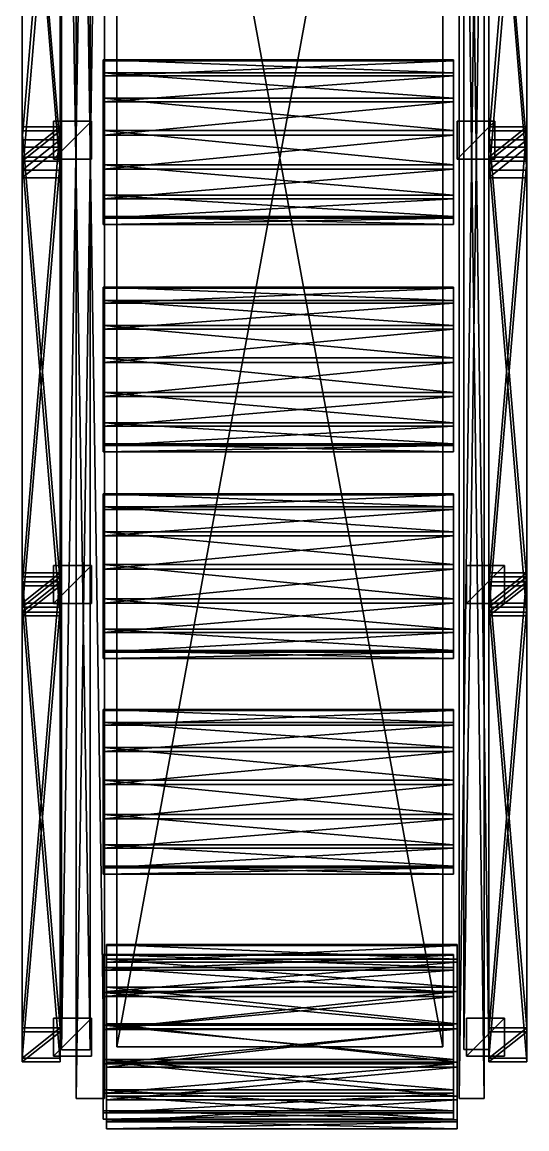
# Model space of a CAD drawing. Header units: millimetres. Extents: x -3897 to -3886, y 6820 to 7007.
# Drawn here: x -3896.8 to -3886.45, y 6819.56 to 6842.25 of the extents above; entities that cross this region are included whole.
import ezdxf

# ---------------------------------------------------------------- set-up
doc = ezdxf.new("R2010")
doc.units = ezdxf.units.MM
doc.header["$MEASUREMENT"] = 0
for name, color, linetype in [('BELT', 7, 'CONTINUOUS'), ('BELT01', 7, 'CONTINUOUS'), ('BELT02', 7, 'CONTINUOUS'), ('BELT03', 7, 'CONTINUOUS'), ('BELT04', 7, 'CONTINUOUS'), ('BELT05', 7, 'CONTINUOUS'), ('LEG', 7, 'CONTINUOUS'), ('LEG01', 7, 'CONTINUOUS'), ('LEG02', 7, 'CONTINUOUS'), ('LEG03', 7, 'CONTINUOUS'), ('LEG04', 7, 'CONTINUOUS'), ('LEG06', 7, 'CONTINUOUS'), ('LEG07', 7, 'CONTINUOUS'), ('LEG08', 7, 'CONTINUOUS'), ('OBJECT03', 7, 'CONTINUOUS'), ('OBJECT04', 7, 'CONTINUOUS'), ('OBJECT05', 7, 'CONTINUOUS'), ('OBJECT06', 7, 'CONTINUOUS'), ('OBJECT07', 7, 'CONTINUOUS'), ('OBJECT08', 7, 'CONTINUOUS'), ('OBJECT12', 7, 'CONTINUOUS'), ('OBJECT13', 7, 'CONTINUOUS'), ('OBJECT14', 7, 'CONTINUOUS')]:
    doc.layers.add(name, color=color, linetype=linetype)

msp = doc.modelspace()

# ---------------------------------------------------------------- meshes
at = {"layer": 'BELT', "color": 7}
mesh = msp.add_polyface(dxfattribs=at)
corners = [(-3894.856, 6821.245, 13.664), (-3888.174, 6821.245, 13.664), (-3888.174, 6821.245, 13.887), (-3894.856, 6821.245, 13.887), (-3894.856, 6857.702, 13.664), (-3888.174, 6857.702, 13.664), (-3888.174, 6857.702, 13.887), (-3894.856, 6857.702, 13.887)]
mesh.append_faces([[corners[k] for k in face] for face in [(0, 2, 3), (0, 5, 1), (1, 6, 2), (2, 7, 3), (3, 4, 0), (4, 6, 5)]], dxfattribs={"vtx0": -1, "color": 7})
mesh.append_faces([[corners[k] for k in face] for face in [(0, 1, 2), (0, 4, 5), (1, 5, 6), (2, 6, 7), (3, 7, 4), (4, 7, 6)]], dxfattribs={"vtx2": -1, "color": 7})
at = {"layer": 'BELT01', "color": 7}
mesh = msp.add_polyface(dxfattribs=at)
corners = [(-3894.856, 6821.245, 17.477), (-3888.174, 6821.245, 17.477), (-3888.174, 6821.245, 17.7), (-3894.856, 6821.245, 17.7), (-3894.856, 6857.702, 17.477), (-3888.174, 6857.702, 17.477), (-3888.174, 6857.702, 17.7), (-3894.856, 6857.702, 17.7)]
mesh.append_faces([[corners[k] for k in face] for face in [(0, 2, 3), (0, 5, 1), (1, 6, 2), (2, 7, 3), (3, 4, 0), (4, 6, 5)]], dxfattribs={"vtx0": -1, "color": 7})
mesh.append_faces([[corners[k] for k in face] for face in [(0, 1, 2), (0, 4, 5), (1, 5, 6), (2, 6, 7), (3, 7, 4), (4, 7, 6)]], dxfattribs={"vtx2": -1, "color": 7})
at = {"layer": 'BELT02', "color": 7}
mesh = msp.add_polyface(dxfattribs=at)
corners = [(-3887.844, 6820.185, 15.514), (-3887.328, 6820.185, 15.514), (-3887.328, 6820.185, 15.956), (-3887.844, 6820.185, 15.956), (-3887.844, 6858.786, 15.514), (-3887.328, 6858.786, 15.514), (-3887.328, 6858.786, 15.956), (-3887.844, 6858.786, 15.956)]
mesh.append_faces([[corners[k] for k in face] for face in [(0, 2, 3), (0, 5, 1), (1, 6, 2), (2, 7, 3), (3, 4, 0), (4, 6, 5)]], dxfattribs={"vtx0": -1, "color": 7})
mesh.append_faces([[corners[k] for k in face] for face in [(0, 1, 2), (0, 4, 5), (1, 5, 6), (2, 6, 7), (3, 7, 4), (4, 7, 6)]], dxfattribs={"vtx2": -1, "color": 7})
at = {"layer": 'BELT03', "color": 7}
mesh = msp.add_polyface(dxfattribs=at)
corners = [(-3895.696, 6820.185, 15.421), (-3895.109, 6820.185, 15.421), (-3895.109, 6820.185, 15.924), (-3895.696, 6820.185, 15.924), (-3895.696, 6858.786, 15.421), (-3895.109, 6858.786, 15.421), (-3895.109, 6858.786, 15.924), (-3895.696, 6858.786, 15.924)]
mesh.append_faces([[corners[k] for k in face] for face in [(0, 2, 3), (0, 5, 1), (1, 6, 2), (2, 7, 3), (3, 4, 0), (4, 6, 5)]], dxfattribs={"vtx0": -1, "color": 7})
mesh.append_faces([[corners[k] for k in face] for face in [(0, 1, 2), (0, 4, 5), (1, 5, 6), (2, 6, 7), (3, 7, 4), (4, 7, 6)]], dxfattribs={"vtx2": -1, "color": 7})
at = {"layer": 'BELT04', "color": 7}
mesh = msp.add_polyface(dxfattribs=at)
corners = [(-3887.745, 6821.19, 7.896), (-3887.23, 6821.19, 7.896), (-3887.23, 6821.19, 8.338), (-3887.745, 6821.19, 8.338), (-3887.745, 6857.781, 7.896), (-3887.23, 6857.781, 7.896), (-3887.23, 6857.781, 8.338), (-3887.745, 6857.781, 8.338)]
mesh.append_faces([[corners[k] for k in face] for face in [(0, 2, 3), (0, 5, 1), (1, 6, 2), (2, 7, 3), (3, 4, 0), (4, 6, 5)]], dxfattribs={"vtx0": -1, "color": 7})
mesh.append_faces([[corners[k] for k in face] for face in [(0, 1, 2), (0, 4, 5), (1, 5, 6), (2, 6, 7), (3, 7, 4), (4, 7, 6)]], dxfattribs={"vtx2": -1, "color": 7})
at = {"layer": 'BELT05', "color": 7}
mesh = msp.add_polyface(dxfattribs=at)
corners = [(-3895.992, 6821.185, 7.892), (-3895.405, 6821.185, 7.892), (-3895.405, 6821.185, 8.322), (-3895.992, 6821.185, 8.322), (-3895.992, 6857.786, 7.892), (-3895.405, 6857.786, 7.892), (-3895.405, 6857.786, 8.322), (-3895.992, 6857.786, 8.322)]
mesh.append_faces([[corners[k] for k in face] for face in [(0, 2, 3), (0, 5, 1), (1, 6, 2), (2, 7, 3), (3, 4, 0), (4, 6, 5)]], dxfattribs={"vtx0": -1, "color": 7})
mesh.append_faces([[corners[k] for k in face] for face in [(0, 1, 2), (0, 4, 5), (1, 5, 6), (2, 6, 7), (3, 7, 4), (4, 7, 6)]], dxfattribs={"vtx2": -1, "color": 7})
at = {"layer": 'LEG', "color": 7}
mesh = msp.add_polyface(dxfattribs=at)
corners = [(-3896.155, 6839.444, 15.454), (-3895.377, 6839.444, 15.454), (-3895.377, 6840.222, 15.454), (-3896.155, 6840.222, 15.454), (-3896.155, 6839.444, 0), (-3895.377, 6839.444, 0), (-3895.377, 6840.222, 0), (-3896.155, 6840.222, 0)]
mesh.append_faces([[corners[k] for k in face] for face in [(0, 2, 3), (0, 5, 1), (1, 6, 2), (2, 7, 3), (3, 4, 0), (4, 6, 5)]], dxfattribs={"vtx0": -1, "color": 7})
mesh.append_faces([[corners[k] for k in face] for face in [(0, 1, 2), (0, 4, 5), (1, 5, 6), (2, 6, 7), (3, 7, 4), (4, 7, 6)]], dxfattribs={"vtx2": -1, "color": 7})
at = {"layer": 'LEG01', "color": 7}
mesh = msp.add_polyface(dxfattribs=at)
corners = [(-3887.885, 6839.444, 15.454), (-3887.107, 6839.444, 15.454), (-3887.107, 6840.222, 15.454), (-3887.885, 6840.222, 15.454), (-3887.885, 6839.444, 0), (-3887.107, 6839.444, 0), (-3887.107, 6840.222, 0), (-3887.885, 6840.222, 0)]
mesh.append_faces([[corners[k] for k in face] for face in [(0, 2, 3), (0, 5, 1), (1, 6, 2), (2, 7, 3), (3, 4, 0), (4, 6, 5)]], dxfattribs={"vtx0": -1, "color": 7})
mesh.append_faces([[corners[k] for k in face] for face in [(0, 1, 2), (0, 4, 5), (1, 5, 6), (2, 6, 7), (3, 7, 4), (4, 7, 6)]], dxfattribs={"vtx2": -1, "color": 7})
at = {"layer": 'LEG02', "color": 7}
mesh = msp.add_polyface(dxfattribs=at)
corners = [(-3896.801, 6830.345, 14.428), (-3896.023, 6830.345, 14.428), (-3896.023, 6830.962, 13.955), (-3896.801, 6830.962, 13.955), (-3896.801, 6820.937, 2.168), (-3896.023, 6820.937, 2.168), (-3896.023, 6821.554, 1.694), (-3896.801, 6821.554, 1.694)]
mesh.append_faces([[corners[k] for k in face] for face in [(0, 2, 3), (0, 5, 1), (1, 6, 2), (2, 7, 3), (3, 4, 0), (4, 6, 5)]], dxfattribs={"vtx0": -1, "color": 7})
mesh.append_faces([[corners[k] for k in face] for face in [(0, 1, 2), (0, 4, 5), (1, 5, 6), (2, 6, 7), (3, 7, 4), (4, 7, 6)]], dxfattribs={"vtx2": -1, "color": 7})
at = {"layer": 'LEG03', "color": 7}
mesh = msp.add_polyface(dxfattribs=at)
corners = [(-3896.801, 6848.631, 14.428), (-3896.023, 6848.631, 14.428), (-3896.023, 6849.248, 13.955), (-3896.801, 6849.248, 13.955), (-3896.801, 6839.223, 2.168), (-3896.023, 6839.223, 2.168), (-3896.023, 6839.84, 1.694), (-3896.801, 6839.84, 1.694)]
mesh.append_faces([[corners[k] for k in face] for face in [(0, 2, 3), (0, 5, 1), (1, 6, 2), (2, 7, 3), (3, 4, 0), (4, 6, 5)]], dxfattribs={"vtx0": -1, "color": 7})
mesh.append_faces([[corners[k] for k in face] for face in [(0, 1, 2), (0, 4, 5), (1, 5, 6), (2, 6, 7), (3, 7, 4), (4, 7, 6)]], dxfattribs={"vtx2": -1, "color": 7})
at = {"layer": 'LEG04', "color": 7}
mesh = msp.add_polyface(dxfattribs=at)
corners = [(-3896.801, 6839.488, 14.428), (-3896.023, 6839.488, 14.428), (-3896.023, 6840.105, 13.955), (-3896.801, 6840.105, 13.955), (-3896.801, 6830.08, 2.168), (-3896.023, 6830.08, 2.168), (-3896.023, 6830.697, 1.694), (-3896.801, 6830.697, 1.694)]
mesh.append_faces([[corners[k] for k in face] for face in [(0, 2, 3), (0, 5, 1), (1, 6, 2), (2, 7, 3), (3, 4, 0), (4, 6, 5)]], dxfattribs={"vtx0": -1, "color": 7})
mesh.append_faces([[corners[k] for k in face] for face in [(0, 1, 2), (0, 4, 5), (1, 5, 6), (2, 6, 7), (3, 7, 4), (4, 7, 6)]], dxfattribs={"vtx2": -1, "color": 7})
at = {"layer": 'LEG06', "color": 7}
mesh = msp.add_polyface(dxfattribs=at)
corners = [(-3896.801, 6821.014, 14.02), (-3896.023, 6821.014, 14.02), (-3896.023, 6821.638, 14.485), (-3896.801, 6821.638, 14.485), (-3896.801, 6830.261, 1.637), (-3896.023, 6830.261, 1.637), (-3896.023, 6830.884, 2.103), (-3896.801, 6830.884, 2.103)]
mesh.append_faces([[corners[k] for k in face] for face in [(0, 2, 3), (0, 5, 1), (1, 6, 2), (2, 7, 3), (3, 4, 0), (4, 6, 5)]], dxfattribs={"vtx0": -1, "color": 7})
mesh.append_faces([[corners[k] for k in face] for face in [(0, 1, 2), (0, 4, 5), (1, 5, 6), (2, 6, 7), (3, 7, 4), (4, 7, 6)]], dxfattribs={"vtx2": -1, "color": 7})
at = {"layer": 'LEG07', "color": 7}
mesh = msp.add_polyface(dxfattribs=at)
corners = [(-3896.801, 6830.157, 14.02), (-3896.023, 6830.157, 14.02), (-3896.023, 6830.781, 14.485), (-3896.801, 6830.781, 14.485), (-3896.801, 6839.404, 1.637), (-3896.023, 6839.404, 1.637), (-3896.023, 6840.027, 2.103), (-3896.801, 6840.027, 2.103)]
mesh.append_faces([[corners[k] for k in face] for face in [(0, 2, 3), (0, 5, 1), (1, 6, 2), (2, 7, 3), (3, 4, 0), (4, 6, 5)]], dxfattribs={"vtx0": -1, "color": 7})
mesh.append_faces([[corners[k] for k in face] for face in [(0, 1, 2), (0, 4, 5), (1, 5, 6), (2, 6, 7), (3, 7, 4), (4, 7, 6)]], dxfattribs={"vtx2": -1, "color": 7})
at = {"layer": 'LEG08', "color": 7}
mesh = msp.add_polyface(dxfattribs=at)
corners = [(-3896.801, 6839.066, 14.02), (-3896.023, 6839.066, 14.02), (-3896.023, 6839.689, 14.485), (-3896.801, 6839.689, 14.485), (-3896.801, 6848.312, 1.637), (-3896.023, 6848.312, 1.637), (-3896.023, 6848.936, 2.103), (-3896.801, 6848.936, 2.103)]
mesh.append_faces([[corners[k] for k in face] for face in [(0, 2, 3), (0, 5, 1), (1, 6, 2), (2, 7, 3), (3, 4, 0), (4, 6, 5)]], dxfattribs={"vtx0": -1, "color": 7})
mesh.append_faces([[corners[k] for k in face] for face in [(0, 1, 2), (0, 4, 5), (1, 5, 6), (2, 6, 7), (3, 7, 4), (4, 7, 6)]], dxfattribs={"vtx2": -1, "color": 7})
at = {"layer": 'OBJECT03', "color": 7}
mesh = msp.add_polyface(dxfattribs=at)
corners = [(-3896.155, 6830.336, 15.454), (-3895.377, 6830.336, 15.454), (-3895.377, 6831.114, 15.454), (-3896.155, 6831.114, 15.454), (-3896.155, 6830.336, 0), (-3895.377, 6830.336, 0), (-3895.377, 6831.114, 0), (-3896.155, 6831.114, 0), (-3887.688, 6830.336, 15.454), (-3886.91, 6830.336, 15.454), (-3886.91, 6831.114, 15.454), (-3887.688, 6831.114, 15.454), (-3887.688, 6830.336, 0), (-3886.91, 6830.336, 0), (-3886.91, 6831.114, 0), (-3887.688, 6831.114, 0)]
mesh.append_faces([[corners[k] for k in face] for face in [(0, 2, 3), (0, 5, 1), (1, 6, 2), (2, 7, 3), (3, 4, 0), (4, 6, 5), (8, 10, 11), (8, 13, 9), (9, 14, 10), (10, 15, 11), (11, 12, 8), (12, 14, 13)]], dxfattribs={"vtx0": -1, "color": 7})
mesh.append_faces([[corners[k] for k in face] for face in [(0, 1, 2), (0, 4, 5), (1, 5, 6), (2, 6, 7), (3, 7, 4), (4, 7, 6), (8, 9, 10), (8, 12, 13), (9, 13, 14), (10, 14, 15), (11, 15, 12), (12, 15, 14)]], dxfattribs={"vtx2": -1, "color": 7})
at = {"layer": 'OBJECT04', "color": 7}
mesh = msp.add_polyface(dxfattribs=at)
corners = [(-3896.155, 6821.056, 15.454), (-3895.377, 6821.056, 15.454), (-3895.377, 6821.834, 15.454), (-3896.155, 6821.834, 15.454), (-3896.155, 6821.056, 0), (-3895.377, 6821.056, 0), (-3895.377, 6821.834, 0), (-3896.155, 6821.834, 0), (-3887.688, 6821.056, 15.454), (-3886.91, 6821.056, 15.454), (-3886.91, 6821.834, 15.454), (-3887.688, 6821.834, 15.454), (-3887.688, 6821.056, 0), (-3886.91, 6821.056, 0), (-3886.91, 6821.834, 0), (-3887.688, 6821.834, 0)]
mesh.append_faces([[corners[k] for k in face] for face in [(0, 2, 3), (0, 5, 1), (1, 6, 2), (2, 7, 3), (3, 4, 0), (4, 6, 5), (8, 10, 11), (8, 13, 9), (9, 14, 10), (10, 15, 11), (11, 12, 8), (12, 14, 13)]], dxfattribs={"vtx0": -1, "color": 7})
mesh.append_faces([[corners[k] for k in face] for face in [(0, 1, 2), (0, 4, 5), (1, 5, 6), (2, 6, 7), (3, 7, 4), (4, 7, 6), (8, 9, 10), (8, 12, 13), (9, 13, 14), (10, 14, 15), (11, 15, 12), (12, 15, 14)]], dxfattribs={"vtx2": -1, "color": 7})
at = {"layer": 'OBJECT05', "color": 7}
mesh = msp.add_polyface(dxfattribs=at)
corners = [(-3887.959, 6819.933, 14.965), (-3895.142, 6820.365, 14.404), (-3887.959, 6820.365, 14.404), (-3895.142, 6819.933, 14.965), (-3895.142, 6820.987, 14.067), (-3887.959, 6820.987, 14.067), (-3895.142, 6821.693, 14.012), (-3887.959, 6821.693, 14.012), (-3895.142, 6822.36, 14.249), (-3887.959, 6822.36, 14.249), (-3895.142, 6822.873, 14.737), (-3887.959, 6822.873, 14.737), (-3895.142, 6823.143, 15.391), (-3887.959, 6823.143, 15.391), (-3895.142, 6823.124, 16.099), (-3887.959, 6823.124, 16.099), (-3895.142, 6822.818, 16.737), (-3887.959, 6822.818, 16.737), (-3895.142, 6822.28, 17.196), (-3887.959, 6822.28, 17.196), (-3895.142, 6821.601, 17.397), (-3887.959, 6821.601, 17.397), (-3895.142, 6820.899, 17.304), (-3887.959, 6820.899, 17.304), (-3895.142, 6820.296, 16.933), (-3887.959, 6820.296, 16.933), (-3895.142, 6819.896, 16.349), (-3887.959, 6819.896, 16.349), (-3895.142, 6819.767, 15.653), (-3887.959, 6819.767, 15.653), (-3887.959, 6821.469, 15.7), (-3895.142, 6821.469, 15.7)]
mesh.append_faces([[corners[k] for k in face] for face in [(0, 1, 2), (2, 4, 5), (5, 6, 7), (7, 8, 9), (9, 10, 11), (11, 12, 13), (13, 14, 15), (15, 16, 17), (17, 18, 19), (19, 20, 21), (21, 22, 23), (23, 24, 25), (25, 26, 27), (27, 28, 29), (29, 3, 0)]], dxfattribs={"vtx0": -1, "color": 7})
mesh.append_faces([[corners[k] for k in face] for face in [(2, 30, 0), (5, 30, 2), (7, 30, 5), (9, 30, 7), (11, 30, 9), (13, 30, 11), (15, 30, 13), (17, 30, 15), (19, 30, 17), (21, 30, 19), (23, 30, 21), (25, 30, 23), (27, 30, 25), (29, 30, 27), (0, 30, 29), (3, 31, 1), (1, 31, 4), (4, 31, 6), (6, 31, 8), (8, 31, 10), (10, 31, 12), (12, 31, 14), (14, 31, 16), (16, 31, 18), (18, 31, 20), (20, 31, 22), (22, 31, 24), (24, 31, 26), (26, 31, 28), (28, 31, 3)]], dxfattribs={"vtx0": -1, "vtx1": -1, "color": 7})
mesh.append_faces([[corners[k] for k in face] for face in [(0, 3, 1), (2, 1, 4), (5, 4, 6), (7, 6, 8), (9, 8, 10), (11, 10, 12), (13, 12, 14), (15, 14, 16), (17, 16, 18), (19, 18, 20), (21, 20, 22), (23, 22, 24), (25, 24, 26), (27, 26, 28), (29, 28, 3)]], dxfattribs={"vtx2": -1, "color": 7})
at = {"layer": 'OBJECT06', "color": 7}
mesh = msp.add_polyface(dxfattribs=at)
corners = [(-3887.959, 6829.375, 14.965), (-3895.142, 6829.807, 14.404), (-3887.959, 6829.807, 14.404), (-3895.142, 6829.375, 14.965), (-3895.142, 6830.429, 14.067), (-3887.959, 6830.429, 14.067), (-3895.142, 6831.135, 14.012), (-3887.959, 6831.135, 14.012), (-3895.142, 6831.802, 14.249), (-3887.959, 6831.802, 14.249), (-3895.142, 6832.315, 14.737), (-3887.959, 6832.315, 14.737), (-3895.142, 6832.585, 15.391), (-3887.959, 6832.585, 15.391), (-3895.142, 6832.565, 16.099), (-3887.959, 6832.565, 16.099), (-3895.142, 6832.26, 16.737), (-3887.959, 6832.26, 16.737), (-3895.142, 6831.721, 17.196), (-3887.959, 6831.721, 17.196), (-3895.142, 6831.042, 17.397), (-3887.959, 6831.042, 17.397), (-3895.142, 6830.341, 17.304), (-3887.959, 6830.341, 17.304), (-3895.142, 6829.738, 16.933), (-3887.959, 6829.738, 16.933), (-3895.142, 6829.337, 16.349), (-3887.959, 6829.337, 16.349), (-3895.142, 6829.209, 15.653), (-3887.959, 6829.209, 15.653), (-3887.959, 6830.911, 15.7), (-3895.142, 6830.911, 15.7)]
mesh.append_faces([[corners[k] for k in face] for face in [(0, 1, 2), (2, 4, 5), (5, 6, 7), (7, 8, 9), (9, 10, 11), (11, 12, 13), (13, 14, 15), (15, 16, 17), (17, 18, 19), (19, 20, 21), (21, 22, 23), (23, 24, 25), (25, 26, 27), (27, 28, 29), (29, 3, 0)]], dxfattribs={"vtx0": -1, "color": 7})
mesh.append_faces([[corners[k] for k in face] for face in [(2, 30, 0), (5, 30, 2), (7, 30, 5), (9, 30, 7), (11, 30, 9), (13, 30, 11), (15, 30, 13), (17, 30, 15), (19, 30, 17), (21, 30, 19), (23, 30, 21), (25, 30, 23), (27, 30, 25), (29, 30, 27), (0, 30, 29), (3, 31, 1), (1, 31, 4), (4, 31, 6), (6, 31, 8), (8, 31, 10), (10, 31, 12), (12, 31, 14), (14, 31, 16), (16, 31, 18), (18, 31, 20), (20, 31, 22), (22, 31, 24), (24, 31, 26), (26, 31, 28), (28, 31, 3)]], dxfattribs={"vtx0": -1, "vtx1": -1, "color": 7})
mesh.append_faces([[corners[k] for k in face] for face in [(0, 3, 1), (2, 1, 4), (5, 4, 6), (7, 6, 8), (9, 8, 10), (11, 10, 12), (13, 12, 14), (15, 14, 16), (17, 16, 18), (19, 18, 20), (21, 20, 22), (23, 22, 24), (25, 24, 26), (27, 26, 28), (29, 28, 3)]], dxfattribs={"vtx2": -1, "color": 7})
at = {"layer": 'OBJECT07', "color": 7}
mesh = msp.add_polyface(dxfattribs=at)
corners = [(-3887.231, 6830.345, 14.428), (-3886.453, 6830.345, 14.428), (-3886.453, 6830.962, 13.955), (-3887.231, 6830.962, 13.955), (-3887.231, 6820.937, 2.168), (-3886.453, 6820.937, 2.168), (-3886.453, 6821.554, 1.694), (-3887.231, 6821.554, 1.694), (-3887.231, 6848.631, 14.428), (-3886.453, 6848.631, 14.428), (-3886.453, 6849.248, 13.955), (-3887.231, 6849.248, 13.955), (-3887.231, 6839.223, 2.168), (-3886.453, 6839.223, 2.168), (-3886.453, 6839.84, 1.694), (-3887.231, 6839.84, 1.694), (-3887.231, 6839.488, 14.428), (-3886.453, 6839.488, 14.428), (-3886.453, 6840.105, 13.955), (-3887.231, 6840.105, 13.955), (-3887.231, 6830.08, 2.168), (-3886.453, 6830.08, 2.168), (-3886.453, 6830.697, 1.694), (-3887.231, 6830.697, 1.694), (-3887.231, 6857.774, 14.428), (-3886.453, 6857.774, 14.428), (-3886.453, 6858.391, 13.955), (-3887.231, 6858.391, 13.955), (-3887.231, 6848.366, 2.168), (-3886.453, 6848.366, 2.168), (-3886.453, 6848.983, 1.694), (-3887.231, 6848.983, 1.694), (-3887.231, 6821.014, 14.02), (-3886.453, 6821.014, 14.02), (-3886.453, 6821.638, 14.485), (-3887.231, 6821.638, 14.485), (-3887.231, 6830.261, 1.637), (-3886.453, 6830.261, 1.637), (-3886.453, 6830.884, 2.103), (-3887.231, 6830.884, 2.103), (-3887.231, 6830.157, 14.02), (-3886.453, 6830.157, 14.02), (-3886.453, 6830.781, 14.485), (-3887.231, 6830.781, 14.485), (-3887.231, 6839.404, 1.637), (-3886.453, 6839.404, 1.637), (-3886.453, 6840.027, 2.103), (-3887.231, 6840.027, 2.103), (-3887.231, 6839.066, 14.02), (-3886.453, 6839.066, 14.02), (-3886.453, 6839.689, 14.485), (-3887.231, 6839.689, 14.485), (-3887.231, 6848.312, 1.637), (-3886.453, 6848.312, 1.637), (-3886.453, 6848.936, 2.103), (-3887.231, 6848.936, 2.103), (-3887.231, 6848.678, 14.02), (-3886.453, 6848.678, 14.02), (-3886.453, 6849.301, 14.485), (-3887.231, 6849.301, 14.485), (-3887.231, 6857.924, 1.637), (-3886.453, 6857.924, 1.637), (-3886.453, 6858.548, 2.103), (-3887.231, 6858.548, 2.103)]
mesh.append_faces([[corners[k] for k in face] for face in [(0, 2, 3), (0, 5, 1), (1, 6, 2), (2, 7, 3), (3, 4, 0), (4, 6, 5), (8, 10, 11), (8, 13, 9), (9, 14, 10), (10, 15, 11), (11, 12, 8), (12, 14, 13), (16, 18, 19), (16, 21, 17), (17, 22, 18), (18, 23, 19), (19, 20, 16), (20, 22, 21), (24, 26, 27), (24, 29, 25), (25, 30, 26), (26, 31, 27), (27, 28, 24), (28, 30, 29), (32, 34, 35), (32, 37, 33), (33, 38, 34), (34, 39, 35), (35, 36, 32), (36, 38, 37), (40, 42, 43), (40, 45, 41), (41, 46, 42), (42, 47, 43), (43, 44, 40), (44, 46, 45), (48, 50, 51), (48, 53, 49), (49, 54, 50), (50, 55, 51), (51, 52, 48), (52, 54, 53), (56, 58, 59), (56, 61, 57), (57, 62, 58), (58, 63, 59), (59, 60, 56), (60, 62, 61)]], dxfattribs={"vtx0": -1, "color": 7})
mesh.append_faces([[corners[k] for k in face] for face in [(0, 1, 2), (0, 4, 5), (1, 5, 6), (2, 6, 7), (3, 7, 4), (4, 7, 6), (8, 9, 10), (8, 12, 13), (9, 13, 14), (10, 14, 15), (11, 15, 12), (12, 15, 14), (16, 17, 18), (16, 20, 21), (17, 21, 22), (18, 22, 23), (19, 23, 20), (20, 23, 22), (24, 25, 26), (24, 28, 29), (25, 29, 30), (26, 30, 31), (27, 31, 28), (28, 31, 30), (32, 33, 34), (32, 36, 37), (33, 37, 38), (34, 38, 39), (35, 39, 36), (36, 39, 38), (40, 41, 42), (40, 44, 45), (41, 45, 46), (42, 46, 47), (43, 47, 44), (44, 47, 46), (48, 49, 50), (48, 52, 53), (49, 53, 54), (50, 54, 55), (51, 55, 52), (52, 55, 54), (56, 57, 58), (56, 60, 61), (57, 61, 62), (58, 62, 63), (59, 63, 60), (60, 63, 62)]], dxfattribs={"vtx2": -1, "color": 7})
at = {"layer": 'OBJECT08', "color": 7}
mesh = msp.add_polyface(dxfattribs=at)
corners = [(-3887.959, 6838.272, 14.965), (-3895.142, 6838.704, 14.404), (-3887.959, 6838.704, 14.404), (-3895.142, 6838.272, 14.965), (-3895.142, 6839.326, 14.067), (-3887.959, 6839.326, 14.067), (-3895.142, 6840.032, 14.012), (-3887.959, 6840.032, 14.012), (-3895.142, 6840.699, 14.249), (-3887.959, 6840.699, 14.249), (-3895.142, 6841.212, 14.737), (-3887.959, 6841.212, 14.737), (-3895.142, 6841.482, 15.391), (-3887.959, 6841.482, 15.391), (-3895.142, 6841.462, 16.099), (-3887.959, 6841.462, 16.099), (-3895.142, 6841.157, 16.737), (-3887.959, 6841.157, 16.737), (-3895.142, 6840.618, 17.196), (-3887.959, 6840.618, 17.196), (-3895.142, 6839.94, 17.397), (-3887.959, 6839.94, 17.397), (-3895.142, 6839.238, 17.304), (-3887.959, 6839.238, 17.304), (-3895.142, 6838.635, 16.933), (-3887.959, 6838.635, 16.933), (-3895.142, 6838.234, 16.349), (-3887.959, 6838.234, 16.349), (-3895.142, 6838.106, 15.653), (-3887.959, 6838.106, 15.653), (-3887.959, 6839.808, 15.7), (-3895.142, 6839.808, 15.7)]
mesh.append_faces([[corners[k] for k in face] for face in [(0, 1, 2), (2, 4, 5), (5, 6, 7), (7, 8, 9), (9, 10, 11), (11, 12, 13), (13, 14, 15), (15, 16, 17), (17, 18, 19), (19, 20, 21), (21, 22, 23), (23, 24, 25), (25, 26, 27), (27, 28, 29), (29, 3, 0)]], dxfattribs={"vtx0": -1, "color": 7})
mesh.append_faces([[corners[k] for k in face] for face in [(2, 30, 0), (5, 30, 2), (7, 30, 5), (9, 30, 7), (11, 30, 9), (13, 30, 11), (15, 30, 13), (17, 30, 15), (19, 30, 17), (21, 30, 19), (23, 30, 21), (25, 30, 23), (27, 30, 25), (29, 30, 27), (0, 30, 29), (3, 31, 1), (1, 31, 4), (4, 31, 6), (6, 31, 8), (8, 31, 10), (10, 31, 12), (12, 31, 14), (14, 31, 16), (16, 31, 18), (18, 31, 20), (20, 31, 22), (22, 31, 24), (24, 31, 26), (26, 31, 28), (28, 31, 3)]], dxfattribs={"vtx0": -1, "vtx1": -1, "color": 7})
mesh.append_faces([[corners[k] for k in face] for face in [(0, 3, 1), (2, 1, 4), (5, 4, 6), (7, 6, 8), (9, 8, 10), (11, 10, 12), (13, 12, 14), (15, 14, 16), (17, 16, 18), (19, 18, 20), (21, 20, 22), (23, 22, 24), (25, 24, 26), (27, 26, 28), (29, 28, 3)]], dxfattribs={"vtx2": -1, "color": 7})
at = {"layer": 'OBJECT12', "color": 7}
mesh = msp.add_polyface(dxfattribs=at)
corners = [(-3887.885, 6819.751, 14.892), (-3895.068, 6820.234, 14.263), (-3887.885, 6820.234, 14.263), (-3895.068, 6819.751, 14.892), (-3895.068, 6820.931, 13.886), (-3887.885, 6820.931, 13.886), (-3895.068, 6821.721, 13.824), (-3887.885, 6821.721, 13.824), (-3895.068, 6822.468, 14.09), (-3887.885, 6822.468, 14.09), (-3895.068, 6823.043, 14.636), (-3887.885, 6823.043, 14.636), (-3895.068, 6823.345, 15.369), (-3887.885, 6823.345, 15.369), (-3895.068, 6823.324, 16.161), (-3887.885, 6823.324, 16.161), (-3895.068, 6822.982, 16.876), (-3887.885, 6822.982, 16.876), (-3895.068, 6822.378, 17.391), (-3887.885, 6822.378, 17.391), (-3895.068, 6821.618, 17.615), (-3887.885, 6821.618, 17.615), (-3895.068, 6820.832, 17.511), (-3887.885, 6820.832, 17.511), (-3895.068, 6820.157, 17.096), (-3887.885, 6820.157, 17.096), (-3895.068, 6819.708, 16.442), (-3887.885, 6819.708, 16.442), (-3895.068, 6819.565, 15.662), (-3887.885, 6819.565, 15.662), (-3887.885, 6821.471, 15.714), (-3895.068, 6821.471, 15.714)]
mesh.append_faces([[corners[k] for k in face] for face in [(0, 1, 2), (2, 4, 5), (5, 6, 7), (7, 8, 9), (9, 10, 11), (11, 12, 13), (13, 14, 15), (15, 16, 17), (17, 18, 19), (19, 20, 21), (21, 22, 23), (23, 24, 25), (25, 26, 27), (27, 28, 29), (29, 3, 0)]], dxfattribs={"vtx0": -1, "color": 7})
mesh.append_faces([[corners[k] for k in face] for face in [(2, 30, 0), (5, 30, 2), (7, 30, 5), (9, 30, 7), (11, 30, 9), (13, 30, 11), (15, 30, 13), (17, 30, 15), (19, 30, 17), (21, 30, 19), (23, 30, 21), (25, 30, 23), (27, 30, 25), (29, 30, 27), (0, 30, 29), (3, 31, 1), (1, 31, 4), (4, 31, 6), (6, 31, 8), (8, 31, 10), (10, 31, 12), (12, 31, 14), (14, 31, 16), (16, 31, 18), (18, 31, 20), (20, 31, 22), (22, 31, 24), (24, 31, 26), (26, 31, 28), (28, 31, 3)]], dxfattribs={"vtx0": -1, "vtx1": -1, "color": 7})
mesh.append_faces([[corners[k] for k in face] for face in [(0, 3, 1), (2, 1, 4), (5, 4, 6), (7, 6, 8), (9, 8, 10), (11, 10, 12), (13, 12, 14), (15, 14, 16), (17, 16, 18), (19, 18, 20), (21, 20, 22), (23, 22, 24), (25, 24, 26), (27, 26, 28), (29, 28, 3)]], dxfattribs={"vtx2": -1, "color": 7})
at = {"layer": 'OBJECT13', "color": 7}
mesh = msp.add_polyface(dxfattribs=at)
corners = [(-3887.959, 6824.954, 14.965), (-3895.142, 6825.386, 14.404), (-3887.959, 6825.386, 14.404), (-3895.142, 6824.954, 14.965), (-3895.142, 6826.008, 14.067), (-3887.959, 6826.008, 14.067), (-3895.142, 6826.714, 14.012), (-3887.959, 6826.714, 14.012), (-3895.142, 6827.381, 14.249), (-3887.959, 6827.381, 14.249), (-3895.142, 6827.894, 14.737), (-3887.959, 6827.894, 14.737), (-3895.142, 6828.164, 15.391), (-3887.959, 6828.164, 15.391), (-3895.142, 6828.145, 16.099), (-3887.959, 6828.145, 16.099), (-3895.142, 6827.839, 16.737), (-3887.959, 6827.839, 16.737), (-3895.142, 6827.301, 17.196), (-3887.959, 6827.301, 17.196), (-3895.142, 6826.622, 17.397), (-3887.959, 6826.622, 17.397), (-3895.142, 6825.92, 17.304), (-3887.959, 6825.92, 17.304), (-3895.142, 6825.317, 16.933), (-3887.959, 6825.317, 16.933), (-3895.142, 6824.917, 16.349), (-3887.959, 6824.917, 16.349), (-3895.142, 6824.789, 15.653), (-3887.959, 6824.789, 15.653), (-3887.959, 6826.49, 15.7), (-3895.142, 6826.49, 15.7)]
mesh.append_faces([[corners[k] for k in face] for face in [(0, 1, 2), (2, 4, 5), (5, 6, 7), (7, 8, 9), (9, 10, 11), (11, 12, 13), (13, 14, 15), (15, 16, 17), (17, 18, 19), (19, 20, 21), (21, 22, 23), (23, 24, 25), (25, 26, 27), (27, 28, 29), (29, 3, 0)]], dxfattribs={"vtx0": -1, "color": 7})
mesh.append_faces([[corners[k] for k in face] for face in [(2, 30, 0), (5, 30, 2), (7, 30, 5), (9, 30, 7), (11, 30, 9), (13, 30, 11), (15, 30, 13), (17, 30, 15), (19, 30, 17), (21, 30, 19), (23, 30, 21), (25, 30, 23), (27, 30, 25), (29, 30, 27), (0, 30, 29), (3, 31, 1), (1, 31, 4), (4, 31, 6), (6, 31, 8), (8, 31, 10), (10, 31, 12), (12, 31, 14), (14, 31, 16), (16, 31, 18), (18, 31, 20), (20, 31, 22), (22, 31, 24), (24, 31, 26), (26, 31, 28), (28, 31, 3)]], dxfattribs={"vtx0": -1, "vtx1": -1, "color": 7})
mesh.append_faces([[corners[k] for k in face] for face in [(0, 3, 1), (2, 1, 4), (5, 4, 6), (7, 6, 8), (9, 8, 10), (11, 10, 12), (13, 12, 14), (15, 14, 16), (17, 16, 18), (19, 18, 20), (21, 20, 22), (23, 22, 24), (25, 24, 26), (27, 26, 28), (29, 28, 3)]], dxfattribs={"vtx2": -1, "color": 7})
at = {"layer": 'OBJECT14', "color": 7}
mesh = msp.add_polyface(dxfattribs=at)
corners = [(-3887.959, 6833.611, 14.965), (-3895.142, 6834.043, 14.404), (-3887.959, 6834.043, 14.404), (-3895.142, 6833.611, 14.965), (-3895.142, 6834.665, 14.067), (-3887.959, 6834.665, 14.067), (-3895.142, 6835.371, 14.012), (-3887.959, 6835.371, 14.012), (-3895.142, 6836.038, 14.249), (-3887.959, 6836.038, 14.249), (-3895.142, 6836.551, 14.737), (-3887.959, 6836.551, 14.737), (-3895.142, 6836.821, 15.391), (-3887.959, 6836.821, 15.391), (-3895.142, 6836.802, 16.099), (-3887.959, 6836.802, 16.099), (-3895.142, 6836.496, 16.737), (-3887.959, 6836.496, 16.737), (-3895.142, 6835.958, 17.196), (-3887.959, 6835.958, 17.196), (-3895.142, 6835.279, 17.397), (-3887.959, 6835.279, 17.397), (-3895.142, 6834.577, 17.304), (-3887.959, 6834.577, 17.304), (-3895.142, 6833.974, 16.933), (-3887.959, 6833.974, 16.933), (-3895.142, 6833.574, 16.349), (-3887.959, 6833.574, 16.349), (-3895.142, 6833.446, 15.653), (-3887.959, 6833.446, 15.653), (-3887.959, 6835.147, 15.7), (-3895.142, 6835.147, 15.7)]
mesh.append_faces([[corners[k] for k in face] for face in [(0, 1, 2), (2, 4, 5), (5, 6, 7), (7, 8, 9), (9, 10, 11), (11, 12, 13), (13, 14, 15), (15, 16, 17), (17, 18, 19), (19, 20, 21), (21, 22, 23), (23, 24, 25), (25, 26, 27), (27, 28, 29), (29, 3, 0)]], dxfattribs={"vtx0": -1, "color": 7})
mesh.append_faces([[corners[k] for k in face] for face in [(2, 30, 0), (5, 30, 2), (7, 30, 5), (9, 30, 7), (11, 30, 9), (13, 30, 11), (15, 30, 13), (17, 30, 15), (19, 30, 17), (21, 30, 19), (23, 30, 21), (25, 30, 23), (27, 30, 25), (29, 30, 27), (0, 30, 29), (3, 31, 1), (1, 31, 4), (4, 31, 6), (6, 31, 8), (8, 31, 10), (10, 31, 12), (12, 31, 14), (14, 31, 16), (16, 31, 18), (18, 31, 20), (20, 31, 22), (22, 31, 24), (24, 31, 26), (26, 31, 28), (28, 31, 3)]], dxfattribs={"vtx0": -1, "vtx1": -1, "color": 7})
mesh.append_faces([[corners[k] for k in face] for face in [(0, 3, 1), (2, 1, 4), (5, 4, 6), (7, 6, 8), (9, 8, 10), (11, 10, 12), (13, 12, 14), (15, 14, 16), (17, 16, 18), (19, 18, 20), (21, 20, 22), (23, 22, 24), (25, 24, 26), (27, 26, 28), (29, 28, 3)]], dxfattribs={"vtx2": -1, "color": 7})

doc.saveas('drawing.dxf')
